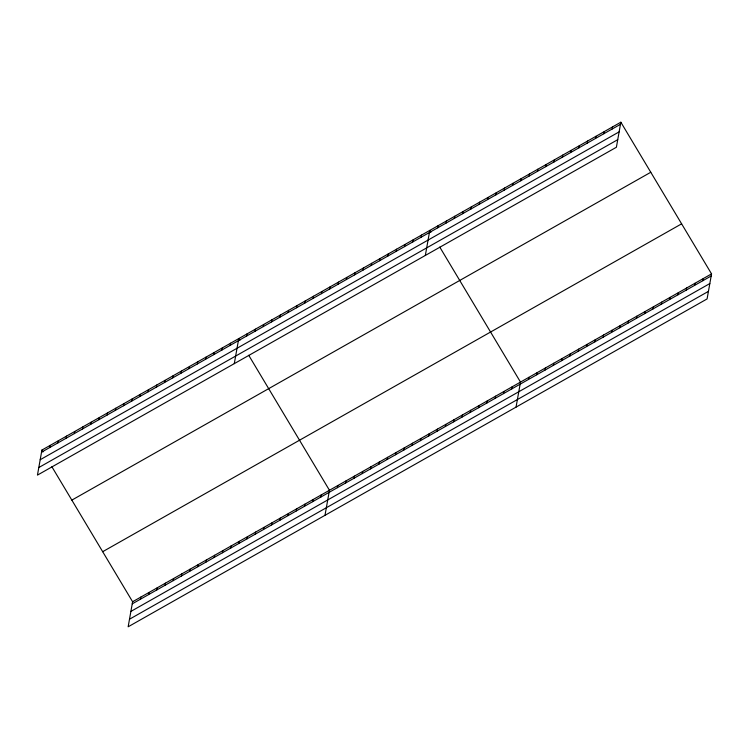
<?xml version="1.0" encoding="UTF-8"?>
<svg xmlns="http://www.w3.org/2000/svg" width="749" height="749" viewBox="0 0 749 749"><rect width="100%" height="100%" fill="white"/><g stroke="black" fill="none" stroke-linecap="round" stroke-linejoin="round"><path stroke-width="1.12" d="M41.916 450.065L37.45 475.109L616.39 147.253L620.846 122.209L41.916 450.065L43.021 451.919M49.734 447.528L50.117 445.421M57.935 442.884L58.319 440.777M66.137 438.24L66.521 436.133M74.348 433.587L74.722 431.49M82.549 428.943L82.924 426.846M90.751 424.299L91.125 422.202M98.952 419.655L99.327 417.558M107.154 415.012L107.528 412.905M115.355 410.368L115.73 408.261M123.557 405.724L123.931 403.617M131.758 401.08L132.133 398.974M139.96 396.436L140.335 394.33M148.162 391.793L148.536 389.686M156.363 387.149L156.738 385.042M164.565 382.496L164.939 380.398M51.887 466.749L132.61 601.747L128.154 626.791L707.084 298.935L711.55 273.891L620.846 122.209M172.766 377.852L173.141 375.755M140.438 599.2L140.812 597.103M180.968 373.208L181.342 371.111M148.639 594.556L149.014 592.459M189.169 368.564L189.544 366.467M156.841 589.912L157.215 587.815M197.371 363.92L197.745 361.814M165.042 585.269L165.417 583.171M205.572 359.277L205.947 357.17M173.244 580.625L173.618 578.518M213.774 354.633L214.148 352.526M181.445 575.981L181.82 573.874M221.976 349.989L222.35 347.882M189.647 571.337L190.031 569.231M230.177 345.345L230.552 343.239M197.848 566.693L198.232 564.587M234.287 363.639L238.753 338.595L239.858 340.449M206.05 562.05L206.434 559.943M246.683 335.992L247.058 333.895M214.251 557.406L214.635 555.299M254.988 331.292L255.362 329.186M222.462 552.762L222.837 550.655M263.292 326.583L263.667 324.486M230.664 548.109L231.038 546.012M271.597 321.883L271.971 319.776M238.865 543.465L239.24 541.368M279.911 317.173L280.285 315.076M247.067 538.821L247.442 536.724M288.215 312.473L288.59 310.367M255.269 534.177L255.643 532.08M296.52 307.773L296.894 305.667M263.47 529.534L263.845 527.427M304.824 303.064L305.199 300.967M271.672 524.89L272.046 522.783M313.129 298.364L313.503 296.258M279.873 520.246L280.248 518.139M321.443 293.655L321.817 291.558M288.075 515.602L288.449 513.496M329.747 288.955L330.122 286.848M296.276 510.958L296.651 508.852M338.052 284.246L338.426 282.148M304.478 506.315L304.852 504.208M346.356 279.546L346.731 277.439M312.679 501.671L313.054 499.564M354.661 274.846L355.035 272.739M320.881 497.018L321.255 494.92M362.975 270.136L363.349 268.03M324.991 515.321L329.457 490.277L248.724 355.279M371.279 265.436L371.654 263.33M337.387 487.674L337.762 485.567M379.584 260.727L379.958 258.63M345.692 482.974L346.066 480.867M387.888 256.027L388.263 253.92M353.996 478.265L354.371 476.158M396.193 251.318L396.567 249.22M362.301 473.565L362.675 471.458M404.507 246.618L404.881 244.511M370.615 468.855L370.989 466.758M412.811 241.918L413.186 239.811M378.919 464.155L379.294 462.049M421.116 237.208L421.49 235.102M387.224 459.446L387.598 457.349M425.338 255.446L429.795 230.402L430.909 232.256M395.528 454.746L395.903 452.639M437.725 227.799L438.109 225.702M403.833 450.037L404.207 447.939M446.039 223.099L446.413 220.992M412.147 445.337L412.521 443.23M454.343 218.39L454.718 216.292M420.451 440.637L420.826 438.53M462.648 213.69L463.022 211.583M428.756 435.927L429.13 433.83M470.952 208.98L471.327 206.883M437.06 431.227L437.435 429.121M479.266 204.28L479.641 202.174M445.365 426.518L445.739 424.421M487.571 199.58L487.945 197.474M453.679 421.818L454.053 419.712M495.875 194.871L496.25 192.774M461.983 417.109L462.358 415.012M504.18 190.171L504.554 188.065M470.288 412.409L470.662 410.302M512.485 185.462L512.859 183.365M478.592 407.709L478.967 405.602M520.798 180.762L521.173 178.655M486.897 402.999L487.271 400.893M529.103 176.052L529.477 173.955M495.211 398.299L495.585 396.193M537.408 171.352L537.782 169.246M503.515 393.59L503.89 391.493M545.712 166.653L546.087 164.546M511.82 388.89L512.194 386.784M554.017 161.943L554.391 159.846M516.042 407.128L520.499 382.084L439.775 247.086M562.33 157.243L562.705 155.137M528.429 379.481L528.803 377.374M570.635 152.534L571.01 150.437M536.743 374.781L537.117 372.674M578.94 147.834L579.314 145.727M545.047 370.072L545.422 367.965M587.244 143.125L587.619 141.027M553.352 365.372L553.726 363.265M595.549 138.425L595.923 136.318M561.656 360.662L562.031 358.565M603.863 133.725L604.237 131.618M569.961 355.962L570.345 353.856M612.167 129.015L612.542 126.909M578.275 351.253L578.649 349.156M586.579 346.553L586.954 344.446M594.884 341.844L595.258 339.746M603.188 337.144L603.563 335.037M611.502 332.444L611.877 330.337M619.807 327.734L620.181 325.637M628.111 323.034L628.486 320.928M636.416 318.325L636.79 316.228M644.72 313.625L645.095 311.518M653.034 308.916L653.409 306.818M661.339 304.216L661.713 302.109M669.643 299.516L670.018 297.409M677.948 294.806L678.322 292.7M686.253 290.106L686.627 288M694.566 285.397L694.941 283.3M702.871 280.697L703.245 278.591M41.532 452.171L620.472 124.315M40.184 459.736L619.123 131.88M38.798 467.545L617.738 139.679M71.848 500.117L650.778 172.261M102.679 551.695L681.618 223.839M132.61 601.747L711.55 273.891M132.236 603.853L711.176 275.988M130.888 611.418L709.827 283.562M129.502 619.217L708.442 291.361"/></g></svg>
